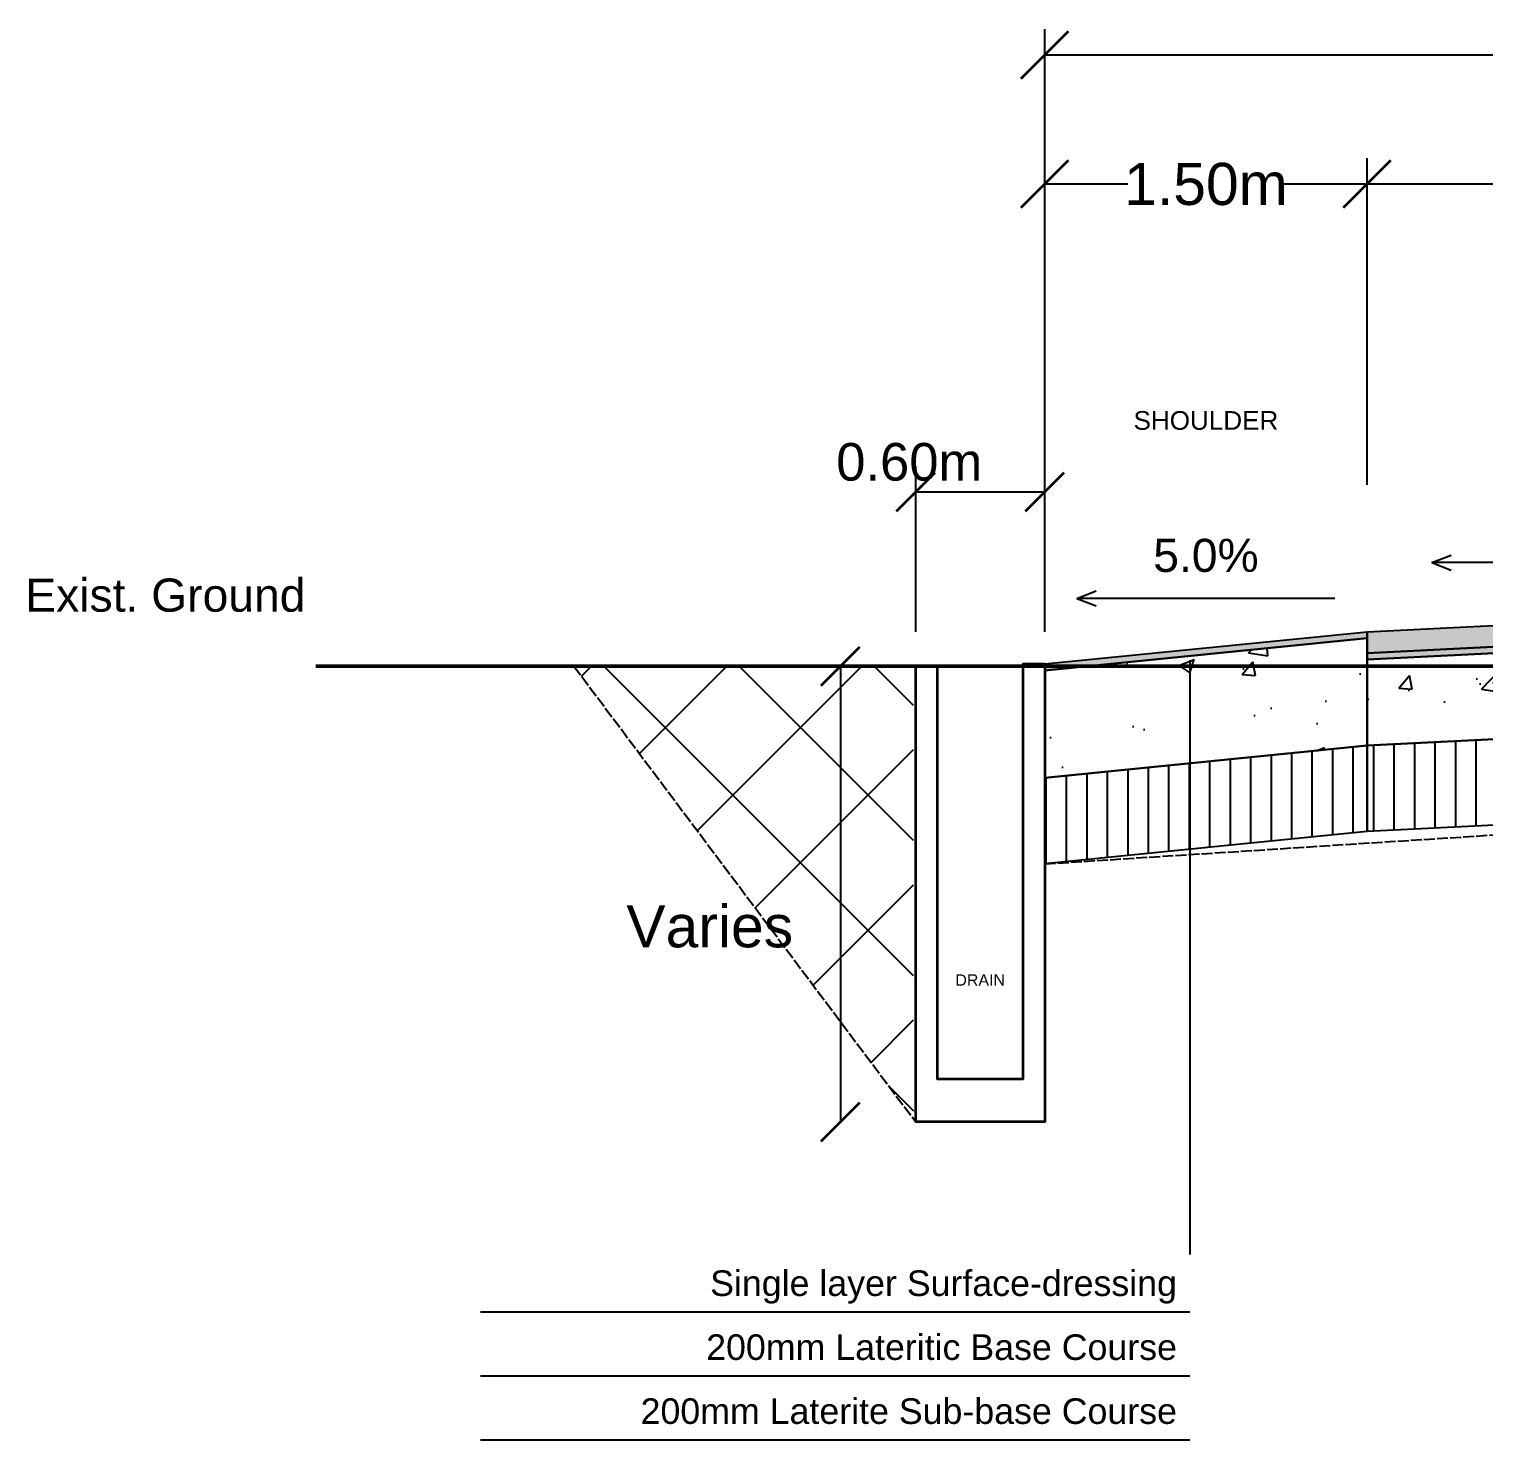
# Model space of a CAD drawing. Header units: millimetres. Extents: x -9874 to 9878, y -16374 to 2900.
# Drawn here: x -9874 to -3107, y -3941 to 2620 of the extents above; entities that cross this region are included whole.
import ezdxf
from ezdxf.enums import TextEntityAlignment as Align

# ---------------------------------------------------------------- set-up
doc = ezdxf.new("R2010")
doc.units = ezdxf.units.MM
doc.linetypes.add('DASHED', pattern=[1.524, 1.27, -0.254])
for name, color, linetype in [('DIM', 7, 'Continuous'), ('DRAIN', 7, 'Continuous'), ('EARTH', 30, 'Continuous'), ('GROUND', 30, 'Continuous'), ('NOTE', 250, 'Continuous'), ('PAVE', 7, 'Continuous'), ('SUBGRADE', 30, 'Continuous'), ('TEXT', 7, 'Continuous')]:
    doc.layers.add(name, color=color, linetype=linetype)
doc.styles.get("Standard").update_dxf_attribs({"font": 'arial.ttf'})

msp = doc.modelspace()

# ---------------------------------------------------------------- hatches: boundary and pattern name
at = {"layer": 'EARTH'}
h = msp.add_hatch(dxfattribs=at)
h.set_pattern_fill('ANSI37', color=30, scale=140)
h.paths.add_polyline_path([(-7330, -355.8), (-7320, -369.2), (-7310, -382.5), (-7300, -395.8), (-7290, -409.2), (-7280, -422.5), (-7270, -435.8), (-7260, -449.2), (-7250, -462.5), (-7240, -475.8), (-7230, -489.2), (-7220, -502.5), (-7210, -515.8), (-7200, -529.2), (-7190, -542.5), (-7180, -555.8), (-7170, -569.2), (-7160, -582.5), (-7150, -595.8), (-7140, -609.2), (-7130, -622.5), (-7120, -635.8), (-7110, -649.2), (-7100, -662.5), (-7090, -675.8), (-7080, -689.2), (-7070, -702.5), (-7060, -715.8), (-7050, -729.2), (-7040, -742.5), (-7030, -755.8), (-7020, -769.2), (-7010, -782.5), (-7000, -795.8), (-6990, -809.2), (-6980, -822.5), (-6970, -835.8), (-6960, -849.2), (-6950, -862.5), (-6940, -875.8), (-6930, -889.2), (-6920, -902.5), (-6910, -915.8), (-6900, -929.2), (-6890, -942.5), (-6880, -955.8), (-6870, -969.2), (-6860, -982.5), (-6850, -995.8), (-6840, -1009.2), (-6830, -1022.5), (-6820, -1035.8), (-6810, -1049.2), (-6800, -1062.5), (-6790, -1075.8), (-6780, -1089.2), (-6770, -1102.5), (-6760, -1115.8), (-6750, -1129.2), (-6740, -1142.5), (-6730, -1155.8), (-6720, -1169.2), (-6710, -1182.5), (-6700, -1195.8), (-6690, -1209.2), (-6680, -1222.5), (-6670, -1235.8), (-6660, -1249.2), (-6650, -1262.5), (-6640, -1275.8), (-6630, -1289.2), (-6620, -1302.5), (-6610, -1315.8), (-6600, -1329.2), (-6590, -1342.5), (-6580, -1355.8), (-6570, -1369.2), (-6560, -1382.5), (-6550, -1395.8), (-6540, -1409.2), (-6530, -1422.5), (-6520, -1435.8), (-6510, -1449.2), (-6500, -1462.5), (-6490, -1475.8), (-6480, -1489.2), (-6470, -1502.5), (-6460, -1515.8), (-6450, -1529.2), (-6440, -1542.5), (-6430, -1555.8), (-6420, -1569.2), (-6410, -1582.5), (-6400, -1595.8), (-6390, -1609.2), (-6380, -1622.5), (-6370, -1635.8), (-6360, -1649.2), (-6350, -1662.5), (-6340, -1675.8), (-6330, -1689.2), (-6320, -1702.5), (-6310, -1715.8), (-6300, -1729.2), (-6290, -1742.5), (-6280, -1755.8), (-6270, -1769.2), (-6260, -1782.5), (-6250, -1795.8), (-6240, -1809.2), (-6230, -1822.5), (-6220, -1835.8), (-6210, -1849.2), (-6200, -1862.5), (-6190, -1875.8), (-6180, -1889.2), (-6170, -1902.5), (-6160, -1915.8), (-6150, -1929.2), (-6140, -1942.5), (-6130, -1955.8), (-6120, -1969.2), (-6110, -1982.5), (-6100, -1995.8), (-6090, -2009.2), (-6080, -2022.5), (-6070, -2035.8), (-6060, -2049.2), (-6050, -2062.5), (-6040, -2075.8), (-6030, -2089.2), (-6020, -2102.5), (-6010, -2115.8), (-6000, -2129.2), (-5990, -2142.5), (-5980, -2155.8), (-5970, -2169.2), (-5960, -2182.5), (-5950, -2195.8), (-5940, -2209.2), (-5930, -2222.5), (-5920, -2235.8), (-5910, -2249.2), (-5900, -2262.5), (-5890, -2275.8), (-5880, -2289.2), (-5870, -2302.5), (-5860, -2315.8), (-5850, -2329.2), (-5840, -2342.5), (-5830, -2355.8), (-5820, -2369.2), (-5810, -2382.5), (-5800, -2395.8), (-5790, -2409.2), (-5780, -2422.5), (-5770, -2435.8), (-5760, -2449.2), (-5760, -342.5), (-5770, -342.5), (-5780, -342.5), (-5790, -342.5), (-5800, -342.5), (-5810, -342.5), (-5820, -342.5), (-5830, -342.5), (-5840, -342.5), (-5850, -342.5), (-5860, -342.5), (-5870, -342.5), (-5880, -342.5), (-5890, -342.5), (-5900, -342.5), (-5910, -342.5), (-5920, -342.5), (-5930, -342.5), (-5940, -342.5), (-5950, -342.5), (-5960, -342.5), (-5970, -342.5), (-5980, -342.5), (-5990, -342.5), (-6000, -342.5), (-6010, -342.5), (-6020, -342.5), (-6030, -342.5), (-6040, -342.5), (-6050, -342.5), (-6060, -342.5), (-6070, -342.5), (-6080, -342.5), (-6090, -342.5), (-6100, -342.5), (-6110, -342.5), (-6120, -342.5), (-6130, -342.5), (-6140, -342.5), (-6150, -342.5), (-6160, -342.5), (-6170, -342.5), (-6180, -342.5), (-6190, -342.5), (-6200, -342.5), (-6210, -342.5), (-6220, -342.5), (-6230, -342.5), (-6240, -342.5), (-6250, -342.5), (-6260, -342.5), (-6270, -342.5), (-6280, -342.5), (-6290, -342.5), (-6300, -342.5), (-6310, -342.5), (-6320, -342.5), (-6330, -342.5), (-6340, -342.5), (-6350, -342.5), (-6360, -342.5), (-6370, -342.5), (-6380, -342.5), (-6390, -342.5), (-6400, -342.5), (-6410, -342.5), (-6420, -342.5), (-6430, -342.5), (-6440, -342.5), (-6450, -342.5), (-6460, -342.5), (-6470, -342.5), (-6480, -342.5), (-6490, -342.5), (-6500, -342.5), (-6510, -342.5), (-6520, -342.5), (-6530, -342.5), (-6540, -342.5), (-6550, -342.5), (-6560, -342.5), (-6570, -342.5), (-6580, -342.5), (-6590, -342.5), (-6600, -342.5), (-6610, -342.5), (-6620, -342.5), (-6630, -342.5), (-6640, -342.5), (-6650, -342.5), (-6660, -342.5), (-6670, -342.5), (-6680, -342.5), (-6690, -342.5), (-6700, -342.5), (-6710, -342.5), (-6720, -342.5), (-6730, -342.5), (-6740, -342.5), (-6750, -342.5), (-6760, -342.5), (-6770, -342.5), (-6780, -342.5), (-6790, -342.5), (-6800, -342.5), (-6810, -342.5), (-6820, -342.5), (-6830, -342.5), (-6840, -342.5), (-6850, -342.5), (-6860, -342.5), (-6870, -342.5), (-6880, -342.5), (-6890, -342.5), (-6900, -342.5), (-6910, -342.5), (-6920, -342.5), (-6930, -342.5), (-6940, -342.5), (-6950, -342.5), (-6960, -342.5), (-6970, -342.5), (-6980, -342.5), (-6990, -342.5), (-7000, -342.5), (-7010, -342.5), (-7020, -342.5), (-7030, -342.5), (-7040, -342.5), (-7050, -342.5), (-7060, -342.5), (-7070, -342.5), (-7080, -342.5), (-7090, -342.5), (-7100, -342.5), (-7110, -342.5), (-7120, -342.5), (-7130, -342.5), (-7140, -342.5), (-7150, -342.5), (-7160, -342.5), (-7170, -342.5), (-7180, -342.5), (-7190, -342.5), (-7200, -342.5), (-7210, -342.5), (-7220, -342.5), (-7230, -342.5), (-7240, -342.5), (-7250, -342.5), (-7260, -342.5), (-7270, -342.5), (-7280, -342.5), (-7290, -342.5), (-7300, -342.5), (-7310, -342.5), (-7320, -342.5), (-7330, -342.5)])
at = {"layer": 'PAVE'}
h = msp.add_hatch(color=250, dxfattribs=at)
h.dxf.hatch_style = 1
h.paths.add_polyline_path([(-3650, -182.5), (0, 0), (3650, -182.5), (3650, -282.5), (0, -100), (-3650, -282.5)])
h = msp.add_hatch(color=7, dxfattribs=at)
h.dxf.hatch_style = 1
h.paths.add_polyline_path([(-3650, -282.5), (0, -100), (3650, -282.5), (3650, -312.5), (0, -130), (-3650, -312.5)])
h = msp.add_hatch(dxfattribs=at)
h.set_pattern_fill('AR-CONC', scale=4)
h.paths.add_polyline_path([(-3650, -312.5), (0, -130), (3650, -312.5), (3650, -712.5), (0, -530), (-3650, -712.5)])
h = msp.add_hatch(color=7, dxfattribs=at)
h.dxf.hatch_style = 1
h.paths.add_polyline_path([(-5150, -332.5), (-3650, -182.5), (-3650, -212.5), (-5150, -362.5)])
h = msp.add_hatch(dxfattribs=at)
h.set_pattern_fill('AR-CONC', scale=4)
h.paths.add_polyline_path([(-5150, -362.5), (-3650, -212.5), (-3650, -712.5), (-5150, -862.5)])
h = msp.add_hatch(dxfattribs=at)
h.set_pattern_fill('ANSI31', color=8, scale=30, angle=45)
h.paths.add_polyline_path([(-3650, -712.5), (0, -530), (3650, -712.5), (3650, -1112.5), (0, -930), (-3650, -1112.5)])
h = msp.add_hatch(dxfattribs=at)
h.set_pattern_fill('ANSI31', color=8, scale=30, angle=45)
h.paths.add_polyline_path([(-5150, -862.5), (-3650, -712.5), (-3650, -1112.5), (-5150, -1262.5)])

# ---------------------------------------------------------------- linework, layer by layer
at = {"layer": 'DIM', "lineweight": 35}
for p, q in [((-5260, 2390), (-5040, 2610)), ((-5260, 1790), (-5040, 2010)), ((-3760, 1790), (-3540, 2010)), ((-3760, 1790), (-3540, 2010)), ((-5840, 377.5), (-5660, 557.5)), ((-5240, 377.5), (-5060, 557.5)), ((-6190, -432.5), (-6010, -252.5)), ((-6190, -2552.5), (-6010, -2372.5))]:
    msp.add_line(p, q, dxfattribs=at)
at = {"layer": 'DIM'}
for p, q in [((-5150, 500), (-5150, 2620)), ((-5150, 2500), (-422.8, 2500)), ((-5150, 500), (-5150, 2020)), ((-3650, 500), (-3650, 2020)), ((-3650, 500), (-3650, 2020)), ((-5150, 1900), (-4764, 1900)), ((-4036, 1900), (-3650, 1900)), ((-3650, 1900), (-2189, 1900)), ((-5750, -182.5), (-5750, 587.5)), ((-5150, -182.5), (-5150, 587.5)), ((-5750, 467.5), (-5150, 467.5)), ((-6100, -342.5), (-6100, -2462.5))]:
    msp.add_line(p, q, dxfattribs=at)
at = {"layer": 'DRAIN', "lineweight": 35}
msp.add_lwpolyline([(-5150, -332.5), (-5150, -2462.5), (-5750, -2462.5), (-5750, -342.5), (-5650, -342.5), (-5650, -2262.5), (-5250, -2262.5), (-5250, -332.5)], close=True, dxfattribs=at)
at = {"layer": 'GROUND', "lineweight": 50}
msp.add_lwpolyline([(-8540, -342.5), (8540, -342.5)], dxfattribs=at)
at = {"layer": 'NOTE', "color": 8}
for p, q in [((-3350, 138.7), (-3260, 173.7)), ((-300, 138.7), (-3350, 138.7)), ((-3350, 138.7), (-3260, 103.7)), ((-5000, -27.5), (-4910, 7.5)), ((-3800, -27.5), (-5000, -27.5)), ((-5000, -27.5), (-4910, -62.5))]:
    msp.add_line(p, q, dxfattribs=at)
at = {"layer": 'NOTE', "color": 7}
for p, q in [((-4475, -315), (-4475, -3078.6)), ((-7775, -3346.4), (-4475, -3346.4)), ((-7775, -3643.9), (-4475, -3643.9)), ((-7775, -3941.4), (-4475, -3941.4))]:
    msp.add_line(p, q, dxfattribs=at)
at = {"layer": 'PAVE', "lineweight": 25}
for points in [[(-3650, -182.5), (0, 0), (3650, -182.5), (3650, -282.5), (0, -100), (-3650, -282.5)], [(-3650, -282.5), (0, -100), (3650, -282.5), (3650, -312.5), (0, -130), (-3650, -312.5)], [(-3650, -312.5), (0, -130), (3650, -312.5), (3650, -712.5), (0, -530), (-3650, -712.5)], [(-5150, -332.5), (-3650, -182.5), (-3650, -212.5), (-5150, -362.5)], [(-5150, -362.5), (-3650, -212.5), (-3650, -712.5), (-5150, -862.5)], [(-3650, -712.5), (0, -530), (3650, -712.5), (3650, -1112.5), (0, -930), (-3650, -1112.5)], [(-5150, -862.5), (-3650, -712.5), (-3650, -1112.5), (-5150, -1262.5)]]:
    msp.add_lwpolyline(points, close=True, dxfattribs=at)
at = {"layer": 'SUBGRADE', "linetype": 'DASHED', "lineweight": 25, "ltscale": 40}
msp.add_lwpolyline([(-7340, -342.5), (-5750, -2462.5), (-5150, -2462.5), (-5150, -1262.5), (0, -930), (5150, -1262.5), (5150, -2462.5), (5750, -2462.5), (7340, -342.5)], dxfattribs=at)

# ---------------------------------------------------------------- texts
at = {"layer": 'DIM'}
for s, height, p in [('1.50m', 196, (-4400, 1900)), ('0.60m', 175, (-5780, 607.5))]:
    msp.add_text(s, height=height, dxfattribs=at).set_placement(p, align=Align.MIDDLE_CENTER)
at = {"layer": 'NOTE'}
for s, height, p in [('SHOULDER', 86.8, (-4400, 800)), ('Exist. Ground', 154, (-9240, -12.5)), ('DRAIN', 53.2, (-5450, -1802.5))]:
    msp.add_text(s, height=height, dxfattribs=at).set_placement(p, align=Align.MIDDLE_CENTER)
at = {"layer": 'TEXT'}
msp.add_text('5.0%', height=154, dxfattribs=at).set_placement((-4400, 172.5), align=Align.MIDDLE_CENTER)
for s, height, p in [('Varies', 196, (-6320, -1552.5)), ('Single layer Surface-dressing', 119, (-4535, -3212.5)), ('200mm Lateritic Base Course', 119, (-4535, -3510)), ('200mm Laterite Sub-base Course', 119, (-4535, -3807.5))]:
    msp.add_text(s, height=height, dxfattribs=at).set_placement(p, align=Align.MIDDLE_RIGHT)

doc.saveas('drawing.dxf')
